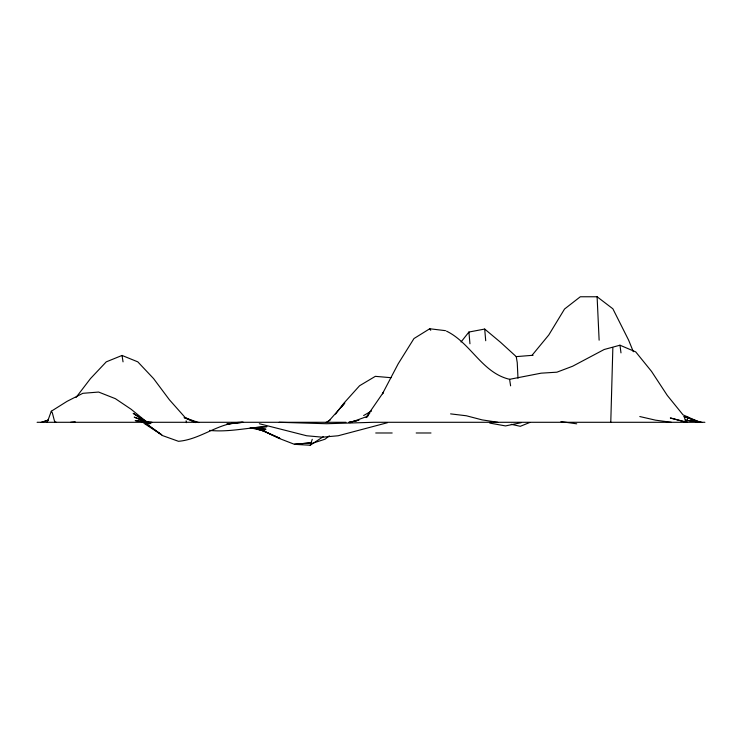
<?xml version="1.0" encoding="UTF-8"?>
<svg xmlns="http://www.w3.org/2000/svg" width="742" height="742" viewBox="0 0 742 742"><rect width="100%" height="100%" fill="white"/><g stroke="black" fill="none" stroke-linecap="round" stroke-linejoin="round"><path stroke-width="1.11" d="M610.777 422.291L612.846 347.868M686.6 422.291L687.843 417.125M312.261 439.301L310.23 445.237L294.463 444.328L278.695 438.234L262.928 430.703L279.706 438.234L262.928 430.703M47.247 422.291L51.3 411.235L67.068 401.329L82.835 393.316L98.612 392.054L115.39 398.677L131.158 409.287L148.957 423.775L133.189 413.331L149.967 423.793L134.2 417.143L150.988 423.228L135.22 420.593L151.999 422.291M335.57 414.073L343.796 403.286L359.564 385.747L375.331 376.342L391.099 377.706M76.092 397.424L90.487 378.578L106.264 361.855L122.031 355.446L137.799 361.855L153.566 378.578L169.334 399.697L185.101 417.468L195.944 422.55M461.042 341.979L468.925 332.036L484.693 329.058L500.46 342.229L516.228 356.624L517.248 362.652L517.99 378.235M341.311 407.312L344.807 402.934L329.04 420.807M367.086 417.032L368.524 415.251M516.228 356.624L532.005 355.353L548.783 334.976L564.551 309.015L580.318 296.763L597.106 296.763L612.873 308.802L628.641 340.188L633.325 351.717M366.094 417.598L369.748 413.229M329.365 435.832L324.987 439.227L311.315 443.651M310.23 445.237L323.215 436.695M445.506 330.663L429.739 328.762L413.971 338.547L398.204 363.775L382.436 393.826L383.447 392.258L366.669 416.605L349.881 422.699M326.118 422.374L330.06 420.074M363.626 415.529L371.519 411.031M529.751 422.486L520.29 426.307L511.284 424.322M42.173 422.291L48.462 419.898M41.162 422.291L48.499 420.13M687.101 422.291L670.323 417.969L686.09 422.291L684.059 416.54L699.827 422.291L683.048 414.871L667.281 395.421L651.513 371.371L635.736 351.903L619.969 345.206L604.201 349.491L572.666 366.214L556.899 372.187L541.131 373.17L509.596 379.31C481.901 372.799 470.91 342.971 446.526 331.145M387.51 422.699L338.176 435.758L322.408 437.186L306.641 435.758L259.329 423.719M358.942 420.204L348.87 422.291L356.754 420.816M521.301 422.652L505.534 425.917L489.766 423.098M70.666 422.291L75.174 421.771M243.562 422.291L226.783 424.099L242.551 422.291C219.215 421.846 201.184 439.459 178.46 441.305L162.693 435.647L145.914 423.534L161.682 434.831L143.883 423.246M37.1 422.291L346.032 422.291M704.9 422.291L373.764 422.291L326.461 423.719L279.159 422.291M375.721 432.985L392.175 432.985M416.179 432.985L430.991 432.985M56.373 422.291L55.362 422.281L54.342 420.519L52.32 412.756L51.3 411.235M532.005 355.353L533.016 355.381M209.541 430.397C228.814 432.4 247.809 427.587 266.981 426.622L250.202 427.986L265.97 429.247L259.255 428.561M251.427 427.754L257.02 428.329M450.579 413.878L466.347 415.77L482.114 419.889L497.882 422.291M701.858 422.291L685.07 420.176L700.838 422.291L684.059 416.54M671.334 422.291L655.566 420.176L639.799 416.54M560.961 421.614L576.729 423.812M250.314 427.782L264.959 431.102L256.565 428.635M253.43 427.846L263.939 431.185M198.8 422.578L184.09 417.588L195.628 422.588M429.739 328.762L430.75 330.292M186.112 420.779L186.52 422.671M122.031 355.446L123.042 361.855M509.596 379.31L510.607 385.84M619.969 345.206L620.989 352.886M484.693 329.058L485.713 340.726M468.925 332.036L469.946 343.778M597.106 296.763L599.128 340.188M311.25 442.77L294.463 444.328L311.25 442.77"/></g></svg>
